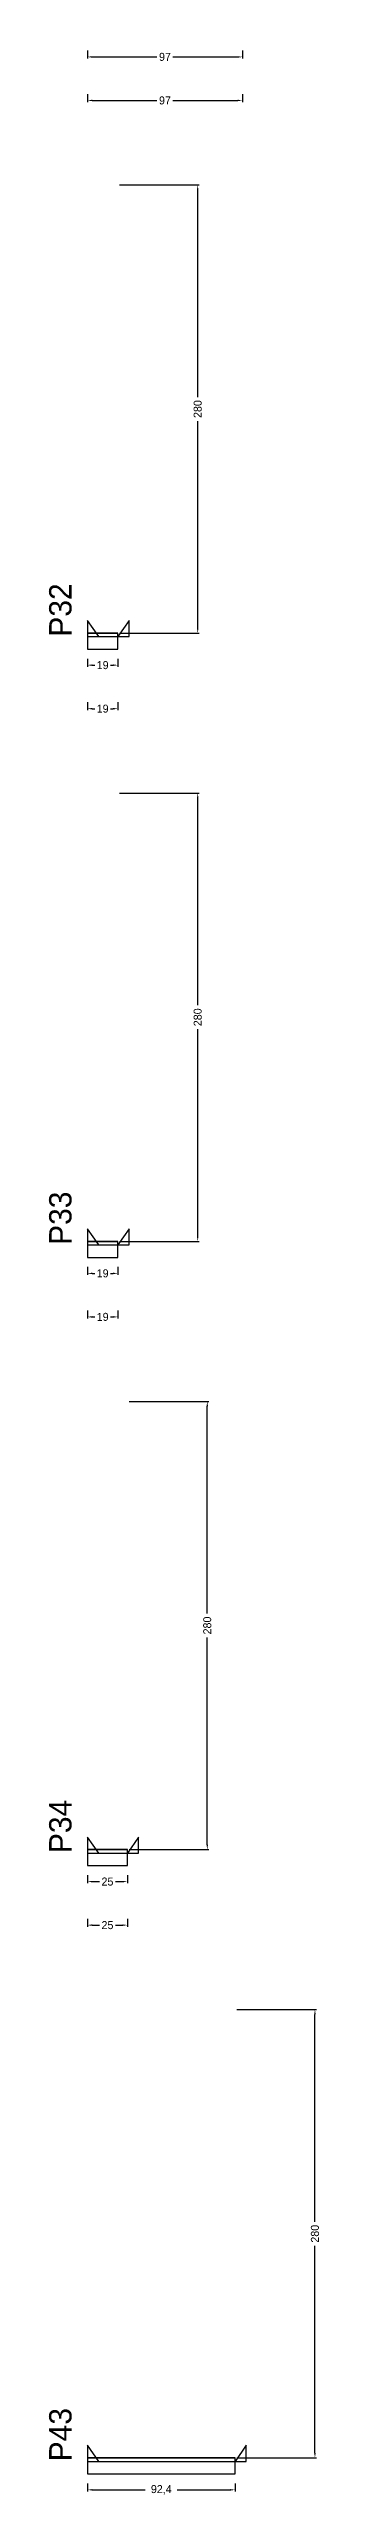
# Model space of a CAD drawing. Header units: centimetres. Extents: x -10500 to 4150, y -6466 to 304.
# Drawn here: x 3976 to 4146, y -4581 to -3053 of the extents above; entities that cross this region are included whole.
import ezdxf

# ---------------------------------------------------------------- set-up
doc = ezdxf.new("R2010")
doc.units = ezdxf.units.CM
for name, color, linetype in [('NOMENCLATURA', 7, 'Continuous'), ('SARR_2.2x10', 60, 'Continuous'), ('SARR_2.2x7', 40, 'Continuous')]:
    doc.layers.add(name, color=color, linetype=linetype)
doc.dimstyles.new('PAINEL-NOVA', dxfattribs={"dimtxt": 5, "dimasz": 3, "dimexe": 1, "dimexo": 1, "dimgap": 1, "dimtad": 1, "dimcen": 2.5, "dimazin": 3, "dimtfac": 1, "dimtmove": 0, "dimatfit": 3})

# ---------------------------------------------------------------- blocks, each defined once
blk = doc.blocks.new('_CLOSEDFILLED')
at = {"color": 0, "linetype": 'BYBLOCK'}
blk.add_solid([(-1, 0.16), (0, 0), (-1, -0.16)], dxfattribs=at)
blk = doc.blocks.new('*D229')
for p, q in [((4000, -3053.8), (4000, -3058.8)), ((4097, -3053.8), (4097, -3058.8)), ((4003, -3057.8), (4043.5, -3057.8)), ((4053.5, -3057.8), (4094, -3057.8))]:
    blk.add_line(p, q)
at = {"layer": 'Defpoints'}
for p in [(4000, -3052.8), (4097, -3052.8), (4000, -3057.8)]:
    blk.add_point(p, dxfattribs=at)
at = {"layer": 'SARR_2.2x10', "xscale": 3, "yscale": 3, "rotation": 180}
blk.add_blockref('_CLOSEDFILLED', (4000, -3057.8), dxfattribs=at)
at = {"layer": 'SARR_2.2x10', "xscale": 3, "yscale": 3}
blk.add_blockref('_CLOSEDFILLED', (4097, -3057.8), dxfattribs=at)
at = {"layer": 'SARR_2.2x10', "insert": (4048.5, -3057.8), "char_height": 5, "attachment_point": 5}
blk.add_mtext('97', dxfattribs=at)
blk = doc.blocks.new('*D234')
for p, q in [((4000, -3081), (4000, -3086)), ((4003, -3085), (4043.5, -3085)), ((4053.5, -3085), (4094, -3085)), ((4097, -3081), (4097, -3086))]:
    blk.add_line(p, q)
at = {"layer": 'Defpoints'}
for p in [(4000, -3080), (4000, -3085), (4097, -3080)]:
    blk.add_point(p, dxfattribs=at)
at = {"layer": 'SARR_2.2x10', "xscale": 3, "yscale": 3, "rotation": 180}
blk.add_blockref('_CLOSEDFILLED', (4000, -3085), dxfattribs=at)
at = {"layer": 'SARR_2.2x10', "xscale": 3, "yscale": 3}
blk.add_blockref('_CLOSEDFILLED', (4097, -3085), dxfattribs=at)
at = {"layer": 'SARR_2.2x10', "insert": (4048.5, -3085), "char_height": 5, "attachment_point": 5}
blk.add_mtext('97', dxfattribs=at)
blk = doc.blocks.new('*D255')
for p, q in [((4000, -3433.8), (4000, -3438.8)), ((4003, -3437.8), (4004.5, -3437.8)), ((4014.5, -3437.8), (4016, -3437.8)), ((4019, -3433.8), (4019, -3438.8))]:
    blk.add_line(p, q)
at = {"layer": 'Defpoints'}
for p in [(4000, -3432.8), (4000, -3437.8), (4019, -3432.8)]:
    blk.add_point(p, dxfattribs=at)
at = {"layer": 'SARR_2.2x10', "xscale": 3, "yscale": 3, "rotation": 180}
blk.add_blockref('_CLOSEDFILLED', (4000, -3437.8), dxfattribs=at)
at = {"layer": 'SARR_2.2x10', "xscale": 3, "yscale": 3}
blk.add_blockref('_CLOSEDFILLED', (4019, -3437.8), dxfattribs=at)
at = {"layer": 'SARR_2.2x10', "insert": (4009.5, -3437.8), "char_height": 5, "attachment_point": 5}
blk.add_mtext('19', dxfattribs=at)
blk = doc.blocks.new('*D256')
for p, q in [((4020, -3137.8), (4070, -3137.8)), ((4069, -3270.3), (4069, -3140.8)), ((4069, -3414.8), (4069, -3285.3)), ((4020, -3417.8), (4070, -3417.8))]:
    blk.add_line(p, q)
at = {"layer": 'Defpoints'}
for p in [(4019, -3137.8), (4019, -3417.8), (4069, -3417.8)]:
    blk.add_point(p, dxfattribs=at)
at = {"layer": 'SARR_2.2x10', "xscale": 3, "yscale": 3}
for p, rotation in [((4069, -3137.8), 90), ((4069, -3417.8), 270)]:
    blk.add_blockref('_CLOSEDFILLED', p, dxfattribs=dict(at, rotation=rotation))
at = {"layer": 'SARR_2.2x10', "insert": (4069, -3277.8), "char_height": 5, "attachment_point": 5, "rotation": 90}
blk.add_mtext('280', dxfattribs=at)
blk = doc.blocks.new('*D257')
for p, q in [((4020, -3137.8), (4070, -3137.8)), ((4069, -3270.3), (4069, -3140.8)), ((4069, -3414.8), (4069, -3285.3)), ((4020, -3417.8), (4070, -3417.8))]:
    blk.add_line(p, q)
at = {"layer": 'Defpoints'}
for p in [(4019, -3137.8), (4019, -3417.8), (4069, -3417.8)]:
    blk.add_point(p, dxfattribs=at)
at = {"layer": 'SARR_2.2x10', "xscale": 3, "yscale": 3}
for p, rotation in [((4069, -3137.8), 90), ((4069, -3417.8), 270)]:
    blk.add_blockref('_CLOSEDFILLED', p, dxfattribs=dict(at, rotation=rotation))
at = {"layer": 'SARR_2.2x10', "insert": (4069, -3277.8), "char_height": 5, "attachment_point": 5, "rotation": 90}
blk.add_mtext('280', dxfattribs=at)
blk = doc.blocks.new('*D258')
for p, q in [((4020, -3137.8), (4070, -3137.8)), ((4069, -3270.3), (4069, -3140.8)), ((4069, -3414.8), (4069, -3285.3)), ((4020, -3417.8), (4070, -3417.8))]:
    blk.add_line(p, q)
at = {"layer": 'Defpoints'}
for p in [(4019, -3137.8), (4019, -3417.8), (4069, -3417.8)]:
    blk.add_point(p, dxfattribs=at)
at = {"layer": 'SARR_2.2x10', "xscale": 3, "yscale": 3}
for p, rotation in [((4069, -3137.8), 90), ((4069, -3417.8), 270)]:
    blk.add_blockref('_CLOSEDFILLED', p, dxfattribs=dict(at, rotation=rotation))
at = {"layer": 'SARR_2.2x10', "insert": (4069, -3277.8), "char_height": 5, "attachment_point": 5, "rotation": 90}
blk.add_mtext('280', dxfattribs=at)
blk = doc.blocks.new('*D259')
for p, q in [((4020, -3137.8), (4070, -3137.8)), ((4069, -3270.3), (4069, -3140.8)), ((4069, -3414.8), (4069, -3285.3)), ((4020, -3417.8), (4070, -3417.8))]:
    blk.add_line(p, q)
at = {"layer": 'Defpoints'}
for p in [(4019, -3137.8), (4019, -3417.8), (4069, -3417.8)]:
    blk.add_point(p, dxfattribs=at)
at = {"layer": 'SARR_2.2x10', "xscale": 3, "yscale": 3}
for p, rotation in [((4069, -3137.8), 90), ((4069, -3417.8), 270)]:
    blk.add_blockref('_CLOSEDFILLED', p, dxfattribs=dict(at, rotation=rotation))
at = {"layer": 'SARR_2.2x10', "insert": (4069, -3277.8), "char_height": 5, "attachment_point": 5, "rotation": 90}
blk.add_mtext('280', dxfattribs=at)
blk = doc.blocks.new('*D260')
for p, q in [((4000, -3461), (4000, -3466)), ((4003, -3465), (4004.5, -3465)), ((4014.5, -3465), (4016, -3465)), ((4019, -3461), (4019, -3466))]:
    blk.add_line(p, q)
at = {"layer": 'Defpoints'}
for p in [(4000, -3460), (4000, -3465), (4019, -3460)]:
    blk.add_point(p, dxfattribs=at)
at = {"layer": 'SARR_2.2x10', "xscale": 3, "yscale": 3, "rotation": 180}
blk.add_blockref('_CLOSEDFILLED', (4000, -3465), dxfattribs=at)
at = {"layer": 'SARR_2.2x10', "xscale": 3, "yscale": 3}
blk.add_blockref('_CLOSEDFILLED', (4019, -3465), dxfattribs=at)
at = {"layer": 'SARR_2.2x10', "insert": (4009.5, -3465), "char_height": 5, "attachment_point": 5}
blk.add_mtext('19', dxfattribs=at)
blk = doc.blocks.new('GRA-E')
at = {"layer": 'SARR_2.2x7'}
blk.add_lwpolyline([(0, 0), (7, 0), (0, 10)], close=True, dxfattribs=at)
blk = doc.blocks.new('GRA-D')
at = {"layer": 'SARR_2.2x7'}
blk.add_lwpolyline([(0, 0), (7, 0), (7, 10)], close=True, dxfattribs=at)
blk = doc.blocks.new('*D281')
for p, q in [((4000, -3813.8), (4000, -3818.8)), ((4003, -3817.8), (4004.5, -3817.8)), ((4014.5, -3817.8), (4016, -3817.8)), ((4019, -3813.8), (4019, -3818.8))]:
    blk.add_line(p, q)
at = {"layer": 'Defpoints'}
for p in [(4000, -3812.8), (4000, -3817.8), (4019, -3812.8)]:
    blk.add_point(p, dxfattribs=at)
at = {"layer": 'SARR_2.2x10', "xscale": 3, "yscale": 3, "rotation": 180}
blk.add_blockref('_CLOSEDFILLED', (4000, -3817.8), dxfattribs=at)
at = {"layer": 'SARR_2.2x10', "xscale": 3, "yscale": 3}
blk.add_blockref('_CLOSEDFILLED', (4019, -3817.8), dxfattribs=at)
at = {"layer": 'SARR_2.2x10', "insert": (4009.5, -3817.8), "char_height": 5, "attachment_point": 5}
blk.add_mtext('19', dxfattribs=at)
blk = doc.blocks.new('*D282')
for p, q in [((4020, -3517.8), (4070, -3517.8)), ((4069, -3650.3), (4069, -3520.8)), ((4069, -3794.8), (4069, -3665.3)), ((4020, -3797.8), (4070, -3797.8))]:
    blk.add_line(p, q)
at = {"layer": 'Defpoints'}
for p in [(4019, -3517.8), (4019, -3797.8), (4069, -3797.8)]:
    blk.add_point(p, dxfattribs=at)
at = {"layer": 'SARR_2.2x10', "xscale": 3, "yscale": 3}
for p, rotation in [((4069, -3517.8), 90), ((4069, -3797.8), 270)]:
    blk.add_blockref('_CLOSEDFILLED', p, dxfattribs=dict(at, rotation=rotation))
at = {"layer": 'SARR_2.2x10', "insert": (4069, -3657.8), "char_height": 5, "attachment_point": 5, "rotation": 90}
blk.add_mtext('280', dxfattribs=at)
blk = doc.blocks.new('*D283')
for p, q in [((4020, -3517.8), (4070, -3517.8)), ((4069, -3650.3), (4069, -3520.8)), ((4069, -3794.8), (4069, -3665.3)), ((4020, -3797.8), (4070, -3797.8))]:
    blk.add_line(p, q)
at = {"layer": 'Defpoints'}
for p in [(4019, -3517.8), (4019, -3797.8), (4069, -3797.8)]:
    blk.add_point(p, dxfattribs=at)
at = {"layer": 'SARR_2.2x10', "xscale": 3, "yscale": 3}
for p, rotation in [((4069, -3517.8), 90), ((4069, -3797.8), 270)]:
    blk.add_blockref('_CLOSEDFILLED', p, dxfattribs=dict(at, rotation=rotation))
at = {"layer": 'SARR_2.2x10', "insert": (4069, -3657.8), "char_height": 5, "attachment_point": 5, "rotation": 90}
blk.add_mtext('280', dxfattribs=at)
blk = doc.blocks.new('*D284')
for p, q in [((4020, -3517.8), (4070, -3517.8)), ((4069, -3650.3), (4069, -3520.8)), ((4069, -3794.8), (4069, -3665.3)), ((4020, -3797.8), (4070, -3797.8))]:
    blk.add_line(p, q)
at = {"layer": 'Defpoints'}
for p in [(4019, -3517.8), (4019, -3797.8), (4069, -3797.8)]:
    blk.add_point(p, dxfattribs=at)
at = {"layer": 'SARR_2.2x10', "xscale": 3, "yscale": 3}
for p, rotation in [((4069, -3517.8), 90), ((4069, -3797.8), 270)]:
    blk.add_blockref('_CLOSEDFILLED', p, dxfattribs=dict(at, rotation=rotation))
at = {"layer": 'SARR_2.2x10', "insert": (4069, -3657.8), "char_height": 5, "attachment_point": 5, "rotation": 90}
blk.add_mtext('280', dxfattribs=at)
blk = doc.blocks.new('*D285')
for p, q in [((4020, -3517.8), (4070, -3517.8)), ((4069, -3650.3), (4069, -3520.8)), ((4069, -3794.8), (4069, -3665.3)), ((4020, -3797.8), (4070, -3797.8))]:
    blk.add_line(p, q)
at = {"layer": 'Defpoints'}
for p in [(4019, -3517.8), (4019, -3797.8), (4069, -3797.8)]:
    blk.add_point(p, dxfattribs=at)
at = {"layer": 'SARR_2.2x10', "xscale": 3, "yscale": 3}
for p, rotation in [((4069, -3517.8), 90), ((4069, -3797.8), 270)]:
    blk.add_blockref('_CLOSEDFILLED', p, dxfattribs=dict(at, rotation=rotation))
at = {"layer": 'SARR_2.2x10', "insert": (4069, -3657.8), "char_height": 5, "attachment_point": 5, "rotation": 90}
blk.add_mtext('280', dxfattribs=at)
blk = doc.blocks.new('*D286')
for p, q in [((4000, -3841), (4000, -3846)), ((4003, -3845), (4004.5, -3845)), ((4014.5, -3845), (4016, -3845)), ((4019, -3841), (4019, -3846))]:
    blk.add_line(p, q)
at = {"layer": 'Defpoints'}
for p in [(4000, -3840), (4000, -3845), (4019, -3840)]:
    blk.add_point(p, dxfattribs=at)
at = {"layer": 'SARR_2.2x10', "xscale": 3, "yscale": 3, "rotation": 180}
blk.add_blockref('_CLOSEDFILLED', (4000, -3845), dxfattribs=at)
at = {"layer": 'SARR_2.2x10', "xscale": 3, "yscale": 3}
blk.add_blockref('_CLOSEDFILLED', (4019, -3845), dxfattribs=at)
at = {"layer": 'SARR_2.2x10', "insert": (4009.5, -3845), "char_height": 5, "attachment_point": 5}
blk.add_mtext('19', dxfattribs=at)
blk = doc.blocks.new('*D307')
for p, q in [((4000, -4193.8), (4000, -4198.8)), ((4003, -4197.8), (4007.5, -4197.8)), ((4017.5, -4197.8), (4022, -4197.8)), ((4025, -4193.8), (4025, -4198.8))]:
    blk.add_line(p, q)
at = {"layer": 'Defpoints'}
for p in [(4000, -4192.8), (4000, -4197.8), (4025, -4192.8)]:
    blk.add_point(p, dxfattribs=at)
at = {"layer": 'SARR_2.2x10', "xscale": 3, "yscale": 3, "rotation": 180}
blk.add_blockref('_CLOSEDFILLED', (4000, -4197.8), dxfattribs=at)
at = {"layer": 'SARR_2.2x10', "xscale": 3, "yscale": 3}
blk.add_blockref('_CLOSEDFILLED', (4025, -4197.8), dxfattribs=at)
at = {"layer": 'SARR_2.2x10', "insert": (4012.5, -4197.8), "char_height": 5, "attachment_point": 5}
blk.add_mtext('25', dxfattribs=at)
blk = doc.blocks.new('*D308')
for p, q in [((4026, -3897.8), (4076, -3897.8)), ((4075, -4030.3), (4075, -3900.8)), ((4075, -4174.8), (4075, -4045.3)), ((4026, -4177.8), (4076, -4177.8))]:
    blk.add_line(p, q)
at = {"layer": 'Defpoints'}
for p in [(4025, -3897.8), (4025, -4177.8), (4075, -4177.8)]:
    blk.add_point(p, dxfattribs=at)
at = {"layer": 'SARR_2.2x10', "xscale": 3, "yscale": 3}
for p, rotation in [((4075, -3897.8), 90), ((4075, -4177.8), 270)]:
    blk.add_blockref('_CLOSEDFILLED', p, dxfattribs=dict(at, rotation=rotation))
at = {"layer": 'SARR_2.2x10', "insert": (4075, -4037.8), "char_height": 5, "attachment_point": 5, "rotation": 90}
blk.add_mtext('280', dxfattribs=at)
blk = doc.blocks.new('*D309')
for p, q in [((4026, -3897.8), (4076, -3897.8)), ((4075, -4030.3), (4075, -3900.8)), ((4075, -4174.8), (4075, -4045.3)), ((4026, -4177.8), (4076, -4177.8))]:
    blk.add_line(p, q)
at = {"layer": 'Defpoints'}
for p in [(4025, -3897.8), (4025, -4177.8), (4075, -4177.8)]:
    blk.add_point(p, dxfattribs=at)
at = {"layer": 'SARR_2.2x10', "xscale": 3, "yscale": 3}
for p, rotation in [((4075, -3897.8), 90), ((4075, -4177.8), 270)]:
    blk.add_blockref('_CLOSEDFILLED', p, dxfattribs=dict(at, rotation=rotation))
at = {"layer": 'SARR_2.2x10', "insert": (4075, -4037.8), "char_height": 5, "attachment_point": 5, "rotation": 90}
blk.add_mtext('280', dxfattribs=at)
blk = doc.blocks.new('*D310')
for p, q in [((4026, -3897.8), (4076, -3897.8)), ((4075, -4030.3), (4075, -3900.8)), ((4075, -4174.8), (4075, -4045.3)), ((4026, -4177.8), (4076, -4177.8))]:
    blk.add_line(p, q)
at = {"layer": 'Defpoints'}
for p in [(4025, -3897.8), (4025, -4177.8), (4075, -4177.8)]:
    blk.add_point(p, dxfattribs=at)
at = {"layer": 'SARR_2.2x10', "xscale": 3, "yscale": 3}
for p, rotation in [((4075, -3897.8), 90), ((4075, -4177.8), 270)]:
    blk.add_blockref('_CLOSEDFILLED', p, dxfattribs=dict(at, rotation=rotation))
at = {"layer": 'SARR_2.2x10', "insert": (4075, -4037.8), "char_height": 5, "attachment_point": 5, "rotation": 90}
blk.add_mtext('280', dxfattribs=at)
blk = doc.blocks.new('*D311')
for p, q in [((4026, -3897.8), (4076, -3897.8)), ((4075, -4030.3), (4075, -3900.8)), ((4075, -4174.8), (4075, -4045.3)), ((4026, -4177.8), (4076, -4177.8))]:
    blk.add_line(p, q)
at = {"layer": 'Defpoints'}
for p in [(4025, -3897.8), (4025, -4177.8), (4075, -4177.8)]:
    blk.add_point(p, dxfattribs=at)
at = {"layer": 'SARR_2.2x10', "xscale": 3, "yscale": 3}
for p, rotation in [((4075, -3897.8), 90), ((4075, -4177.8), 270)]:
    blk.add_blockref('_CLOSEDFILLED', p, dxfattribs=dict(at, rotation=rotation))
at = {"layer": 'SARR_2.2x10', "insert": (4075, -4037.8), "char_height": 5, "attachment_point": 5, "rotation": 90}
blk.add_mtext('280', dxfattribs=at)
blk = doc.blocks.new('*D312')
for p, q in [((4000, -4221), (4000, -4226)), ((4003, -4225), (4007.5, -4225)), ((4017.5, -4225), (4022, -4225)), ((4025, -4221), (4025, -4226))]:
    blk.add_line(p, q)
at = {"layer": 'Defpoints'}
for p in [(4000, -4220), (4000, -4225), (4025, -4220)]:
    blk.add_point(p, dxfattribs=at)
at = {"layer": 'SARR_2.2x10', "xscale": 3, "yscale": 3, "rotation": 180}
blk.add_blockref('_CLOSEDFILLED', (4000, -4225), dxfattribs=at)
at = {"layer": 'SARR_2.2x10', "xscale": 3, "yscale": 3}
blk.add_blockref('_CLOSEDFILLED', (4025, -4225), dxfattribs=at)
at = {"layer": 'SARR_2.2x10', "insert": (4012.5, -4225), "char_height": 5, "attachment_point": 5}
blk.add_mtext('25', dxfattribs=at)
blk = doc.blocks.new('*D333')
for p, q in [((4000, -4573.8), (4000, -4578.8)), ((4003, -4577.8), (4036.2, -4577.8)), ((4056.2, -4577.8), (4089.4, -4577.8)), ((4092.4, -4573.8), (4092.4, -4578.8))]:
    blk.add_line(p, q)
at = {"layer": 'Defpoints'}
for p in [(4000, -4572.8), (4000, -4577.8), (4092.4, -4572.8)]:
    blk.add_point(p, dxfattribs=at)
at = {"layer": 'SARR_2.2x10', "xscale": 3, "yscale": 3, "rotation": 180}
blk.add_blockref('_CLOSEDFILLED', (4000, -4577.8), dxfattribs=at)
at = {"layer": 'SARR_2.2x10', "xscale": 3, "yscale": 3}
blk.add_blockref('_CLOSEDFILLED', (4092.4, -4577.8), dxfattribs=at)
at = {"layer": 'SARR_2.2x10', "insert": (4046.2, -4577.8), "char_height": 5, "attachment_point": 5}
blk.add_mtext('92,4', dxfattribs=at)
blk = doc.blocks.new('*D334')
for p, q in [((4093.4, -4277.8), (4143.4, -4277.8)), ((4142.4, -4410.3), (4142.4, -4280.8)), ((4142.4, -4554.8), (4142.4, -4425.3)), ((4093.4, -4557.8), (4143.4, -4557.8))]:
    blk.add_line(p, q)
at = {"layer": 'Defpoints'}
for p in [(4092.4, -4277.8), (4092.4, -4557.8), (4142.4, -4557.8)]:
    blk.add_point(p, dxfattribs=at)
at = {"layer": 'SARR_2.2x10', "xscale": 3, "yscale": 3}
for p, rotation in [((4142.4, -4277.8), 90), ((4142.4, -4557.8), 270)]:
    blk.add_blockref('_CLOSEDFILLED', p, dxfattribs=dict(at, rotation=rotation))
at = {"layer": 'SARR_2.2x10', "insert": (4142.4, -4417.8), "char_height": 5, "attachment_point": 5, "rotation": 90}
blk.add_mtext('280', dxfattribs=at)
blk = doc.blocks.new('*D335')
for p, q in [((4093.4, -4277.8), (4143.4, -4277.8)), ((4142.4, -4410.3), (4142.4, -4280.8)), ((4142.4, -4554.8), (4142.4, -4425.3)), ((4093.4, -4557.8), (4143.4, -4557.8))]:
    blk.add_line(p, q)
at = {"layer": 'Defpoints'}
for p in [(4092.4, -4277.8), (4092.4, -4557.8), (4142.4, -4557.8)]:
    blk.add_point(p, dxfattribs=at)
at = {"layer": 'SARR_2.2x10', "xscale": 3, "yscale": 3}
for p, rotation in [((4142.4, -4277.8), 90), ((4142.4, -4557.8), 270)]:
    blk.add_blockref('_CLOSEDFILLED', p, dxfattribs=dict(at, rotation=rotation))
at = {"layer": 'SARR_2.2x10', "insert": (4142.4, -4417.8), "char_height": 5, "attachment_point": 5, "rotation": 90}
blk.add_mtext('280', dxfattribs=at)
blk = doc.blocks.new('*D336')
for p, q in [((4093.4, -4277.8), (4143.4, -4277.8)), ((4142.4, -4410.3), (4142.4, -4280.8)), ((4142.4, -4554.8), (4142.4, -4425.3)), ((4093.4, -4557.8), (4143.4, -4557.8))]:
    blk.add_line(p, q)
at = {"layer": 'Defpoints'}
for p in [(4092.4, -4277.8), (4092.4, -4557.8), (4142.4, -4557.8)]:
    blk.add_point(p, dxfattribs=at)
at = {"layer": 'SARR_2.2x10', "xscale": 3, "yscale": 3}
for p, rotation in [((4142.4, -4277.8), 90), ((4142.4, -4557.8), 270)]:
    blk.add_blockref('_CLOSEDFILLED', p, dxfattribs=dict(at, rotation=rotation))
at = {"layer": 'SARR_2.2x10', "insert": (4142.4, -4417.8), "char_height": 5, "attachment_point": 5, "rotation": 90}
blk.add_mtext('280', dxfattribs=at)
blk = doc.blocks.new('*D337')
for p, q in [((4093.4, -4277.8), (4143.4, -4277.8)), ((4142.4, -4410.3), (4142.4, -4280.8)), ((4142.4, -4554.8), (4142.4, -4425.3)), ((4093.4, -4557.8), (4143.4, -4557.8))]:
    blk.add_line(p, q)
at = {"layer": 'Defpoints'}
for p in [(4092.4, -4277.8), (4092.4, -4557.8), (4142.4, -4557.8)]:
    blk.add_point(p, dxfattribs=at)
at = {"layer": 'SARR_2.2x10', "xscale": 3, "yscale": 3}
for p, rotation in [((4142.4, -4277.8), 90), ((4142.4, -4557.8), 270)]:
    blk.add_blockref('_CLOSEDFILLED', p, dxfattribs=dict(at, rotation=rotation))
at = {"layer": 'SARR_2.2x10', "insert": (4142.4, -4417.8), "char_height": 5, "attachment_point": 5, "rotation": 90}
blk.add_mtext('280', dxfattribs=at)

msp = doc.modelspace()

# ---------------------------------------------------------------- linework, layer by layer
at = {"layer": 'SARR_2.2x10'}
for p, q in [((4019, -3417.8), (4000, -3417.8)), ((4000, -3417.8), (4000, -3427.8)), ((4019, -3427.8), (4019, -3417.8)), ((4000, -3427.8), (4019, -3427.8)), ((4019, -3797.8), (4000, -3797.8)), ((4000, -3797.8), (4000, -3807.8)), ((4019, -3807.8), (4019, -3797.8)), ((4000, -3807.8), (4019, -3807.8)), ((4025, -4177.8), (4000, -4177.8)), ((4000, -4177.8), (4000, -4187.8)), ((4025, -4187.8), (4025, -4177.8)), ((4000, -4187.8), (4025, -4187.8)), ((4092.4, -4557.8), (4000, -4557.8)), ((4000, -4557.8), (4000, -4567.8)), ((4000, -4567.8), (4092.4, -4567.8)), ((4092.4, -4567.8), (4092.4, -4557.8))]:
    msp.add_line(p, q, dxfattribs=at)
at = {"layer": 'SARR_2.2x7'}
for p, q in [((4019, -3417.8), (4000, -3417.8)), ((4000, -3417.8), (4000, -3420)), ((4000, -3417.8), (4007, -3417.8)), ((4000, -3417.8), (4007, -3417.8)), ((4000, -3417.8), (4007, -3417.8)), ((4000, -3417.8), (4007, -3417.8)), ((4000, -3420), (4019, -3420)), ((4007, -3417.8), (4019, -3417.8)), ((4007, -3417.8), (4019, -3417.8)), ((4007, -3417.8), (4019, -3417.8)), ((4007, -3417.8), (4019, -3417.8)), ((4019, -3420), (4019, -3417.8)), ((4019, -3797.8), (4000, -3797.8)), ((4000, -3797.8), (4000, -3800)), ((4000, -3797.8), (4007, -3797.8)), ((4000, -3797.8), (4007, -3797.8)), ((4000, -3797.8), (4007, -3797.8)), ((4000, -3797.8), (4007, -3797.8)), ((4000, -3800), (4019, -3800)), ((4007, -3797.8), (4019, -3797.8)), ((4007, -3797.8), (4019, -3797.8)), ((4007, -3797.8), (4019, -3797.8)), ((4007, -3797.8), (4019, -3797.8)), ((4019, -3800), (4019, -3797.8)), ((4025, -4177.8), (4000, -4177.8)), ((4000, -4177.8), (4000, -4180)), ((4000, -4177.8), (4007, -4177.8)), ((4000, -4177.8), (4007, -4177.8)), ((4000, -4177.8), (4007, -4177.8)), ((4000, -4177.8), (4007, -4177.8)), ((4000, -4180), (4025, -4180)), ((4007, -4177.8), (4025, -4177.8)), ((4007, -4177.8), (4025, -4177.8)), ((4007, -4177.8), (4025, -4177.8)), ((4007, -4177.8), (4025, -4177.8)), ((4025, -4180), (4025, -4177.8)), ((4092.4, -4557.8), (4000, -4557.8)), ((4000, -4557.8), (4000, -4560)), ((4000, -4557.8), (4007, -4557.8)), ((4000, -4557.8), (4007, -4557.8)), ((4000, -4557.8), (4007, -4557.8)), ((4000, -4557.8), (4007, -4557.8)), ((4000, -4560), (4092.4, -4560)), ((4007, -4557.8), (4092.4, -4557.8)), ((4007, -4557.8), (4092.4, -4557.8)), ((4007, -4557.8), (4092.4, -4557.8)), ((4007, -4557.8), (4092.4, -4557.8)), ((4092.4, -4560), (4092.4, -4557.8))]:
    msp.add_line(p, q, dxfattribs=at)

# ---------------------------------------------------------------- block references
for name, p in [('GRA-E', (4000, -3420)), ('GRA-D', (4019, -3420)), ('GRA-E', (4000, -3800)), ('GRA-D', (4019, -3800)), ('GRA-E', (4000, -4180)), ('GRA-D', (4025, -4180)), ('GRA-E', (4000, -4560)), ('GRA-D', (4092.4, -4560))]:
    msp.add_blockref(name, p, dxfattribs=at)

# ---------------------------------------------------------------- texts
at = {"layer": 'NOMENCLATURA'}
for s, p in [('P32', (3990, -3420)), ('P33', (3990, -3800)), ('P34', (3990, -4180)), ('P43', (3990, -4560))]:
    msp.add_text(s, height=14, rotation=90, dxfattribs=at).set_placement(p)

# ---------------------------------------------------------------- dimensions: what is measured, and where the dimension line sits
at = {"layer": 'SARR_2.2x10'}
for base, p1, p2, picture, middle in [((4000, -3057.8), (4000, -3052.8), (4097, -3052.8), '*D229', (4048.5, -3057.8)), ((4000, -3085), (4000, -3080), (4097, -3080), '*D234', (4048.5, -3085)), ((4000, -3437.8), (4000, -3432.8), (4019, -3432.8), '*D255', (4009.5, -3437.8)), ((4000, -3465), (4000, -3460), (4019, -3460), '*D260', (4009.5, -3465)), ((4000, -3817.8), (4000, -3812.8), (4019, -3812.8), '*D281', (4009.5, -3817.8)), ((4000, -3845), (4000, -3840), (4019, -3840), '*D286', (4009.5, -3845)), ((4000, -4197.8), (4000, -4192.8), (4025, -4192.8), '*D307', (4012.5, -4197.8)), ((4000, -4225), (4000, -4220), (4025, -4220), '*D312', (4012.5, -4225)), ((4000, -4577.8), (4000, -4572.8), (4092.4, -4572.8), '*D333', (4046.2, -4577.8))]:
    dim = msp.add_linear_dim(base=base, p1=p1, p2=p2, dimstyle='PAINEL-NOVA', dxfattribs=at)
    dim.commit()
    dim.dimension.update_dxf_attribs({"geometry": picture, "text_midpoint": middle})
for base, p1, p2, picture, middle in [((4069, -3417.8), (4019, -3417.8), (4019, -3137.8), '*D256', (4069, -3277.8)), ((4069, -3417.8), (4019, -3417.8), (4019, -3137.8), '*D257', (4069, -3277.8)), ((4069, -3417.8), (4019, -3417.8), (4019, -3137.8), '*D258', (4069, -3277.8)), ((4069, -3417.8), (4019, -3417.8), (4019, -3137.8), '*D259', (4069, -3277.8)), ((4069, -3797.8), (4019, -3797.8), (4019, -3517.8), '*D282', (4069, -3657.8)), ((4069, -3797.8), (4019, -3797.8), (4019, -3517.8), '*D283', (4069, -3657.8)), ((4069, -3797.8), (4019, -3797.8), (4019, -3517.8), '*D284', (4069, -3657.8)), ((4069, -3797.8), (4019, -3797.8), (4019, -3517.8), '*D285', (4069, -3657.8)), ((4075, -4177.8), (4025, -4177.8), (4025, -3897.8), '*D308', (4075, -4037.8)), ((4075, -4177.8), (4025, -4177.8), (4025, -3897.8), '*D309', (4075, -4037.8)), ((4075, -4177.8), (4025, -4177.8), (4025, -3897.8), '*D310', (4075, -4037.8)), ((4075, -4177.8), (4025, -4177.8), (4025, -3897.8), '*D311', (4075, -4037.8)), ((4142.4, -4557.8), (4092.4, -4557.8), (4092.4, -4277.8), '*D334', (4142.4, -4417.8)), ((4142.4, -4557.8), (4092.4, -4557.8), (4092.4, -4277.8), '*D335', (4142.4, -4417.8)), ((4142.4, -4557.8), (4092.4, -4557.8), (4092.4, -4277.8), '*D336', (4142.4, -4417.8)), ((4142.4, -4557.8), (4092.4, -4557.8), (4092.4, -4277.8), '*D337', (4142.4, -4417.8))]:
    dim = msp.add_linear_dim(base=base, p1=p1, p2=p2, angle=90, dimstyle='PAINEL-NOVA', dxfattribs=at)
    dim.commit()
    dim.dimension.update_dxf_attribs({"geometry": picture, "text_midpoint": middle})

doc.saveas('drawing.dxf')
